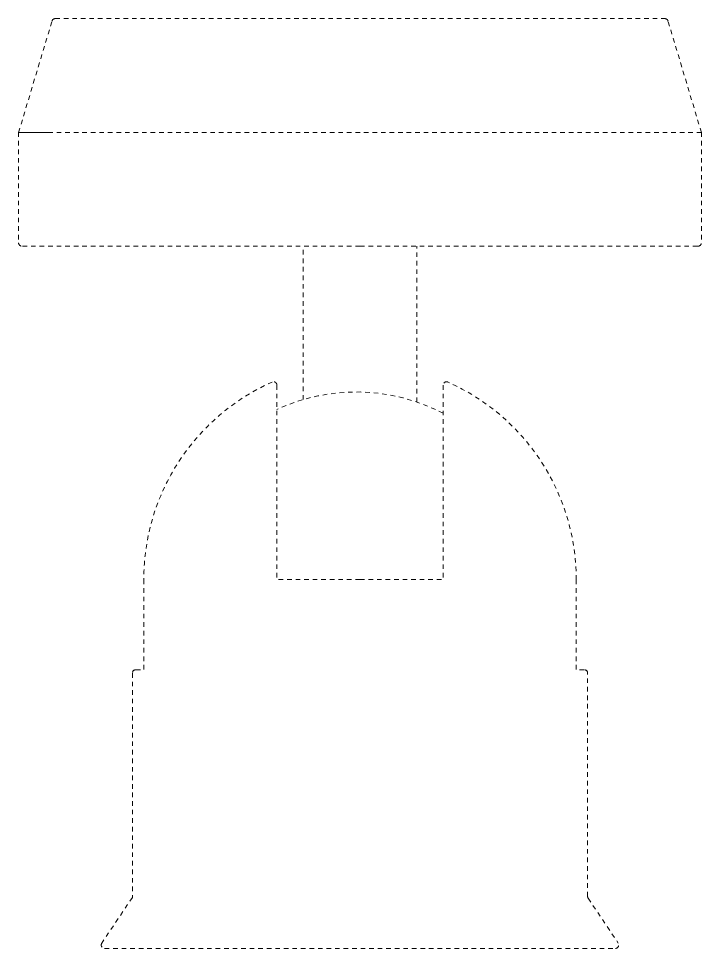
# Model space of a CAD drawing. Header units: millimetres. Extents: x -784753 to 2633, y -710 to 77802.
# Drawn here: x 1160.9 to 1220.9, y 178.2 to 259.9 of the extents above; entities that cross this region are included whole.
import ezdxf

# ---------------------------------------------------------------- set-up
doc = ezdxf.new("R2010")
doc.units = ezdxf.units.MM
doc.linetypes.add('phl_center', pattern=[0.75, 0.4, -0.35])
doc.layers.add('BENRO-BH0-KAMERAJALKA', color=80, linetype='phl_center')

# ---------------------------------------------------------------- blocks, each defined once
blk = doc.blocks.new('BENRO-BH0-LSIDE')
at = {"lineweight": 0}
for p, q in [((-26.817, 32.805), (26.737, 32.805)), ((-30.04, 22.805), (-27.104, 32.591)), ((29.96, 22.805), (27.024, 32.591)), ((29.96, 22.805), (-30.04, 22.805)), ((-30.04, 22.805), (-27.04, 22.805)), ((-30.04, 22.805), (-30.04, 13.105)), ((29.96, 22.805), (26.96, 22.805)), ((29.96, 22.805), (29.96, 13.105)), ((-0.04, 12.805), (-29.74, 12.805)), ((-5.04, -0.668), (-5.04, 12.805)), ((-0.04, 12.805), (29.66, 12.805)), ((4.96, -0.884), (4.96, 12.805)), ((-7.34, 0.6), (-7.34, -16.486)), ((7.262, 0.599), (7.262, -16.486)), ((-19.04, -16.486), (-19.04, -24.403)), ((-0.04, -16.486), (-7.34, -16.486)), ((-0.04, -16.486), (7.262, -16.486)), ((18.96, -16.486), (18.96, -24.403)), ((-19.74, -24.403), (-19.04, -24.403)), ((19.66, -24.403), (18.96, -24.403)), ((-20.04, -24.703), (-20.04, -44.403)), ((19.96, -44.312), (19.96, -24.703)), ((-20.04, -44.403), (-22.728, -48.419)), ((20.011, -44.479), (22.648, -48.419)), ((-22.478, -48.886), (22.398, -48.886))]:
    blk.add_line(p, q, dxfattribs=at)
for centre, radius, start, end in [((-26.817, 32.505), 0.3, 90, 163.30076), ((26.737, 32.505), 0.3, 16.69924, 90), ((-29.74, 13.105), 0.3, 180, 270), ((29.66, 13.105), 0.3, 270, 0), ((-0.04, -16.486), 19, 113.97996, 180), ((-7.64, 0.6), 0.3, 0, 113.97996), ((7.562, 0.599), 0.3, 66.01411, 180), ((-0.04, -16.486), 19, 0, 66.01411), ((-0.379, -16.486), 16.49, 62.39814, 114.9703), ((-19.74, -24.703), 0.3, 90, 180), ((19.66, -24.703), 0.3, 0, 90), ((20.26, -44.312), 0.3, 180, 213.79335), ((-22.478, -48.586), 0.3, 146.20665, 270), ((22.398, -48.586), 0.3, 270, 33.79335)]:
    blk.add_arc(centre, radius, start, end, dxfattribs=at)

msp = doc.modelspace()

# ---------------------------------------------------------------- block references
at = {"layer": 'BENRO-BH0-KAMERAJALKA', "lineweight": 0}
msp.add_blockref('BENRO-BH0-LSIDE', (1190.91, 227.091), dxfattribs=at)

doc.saveas('drawing.dxf')
